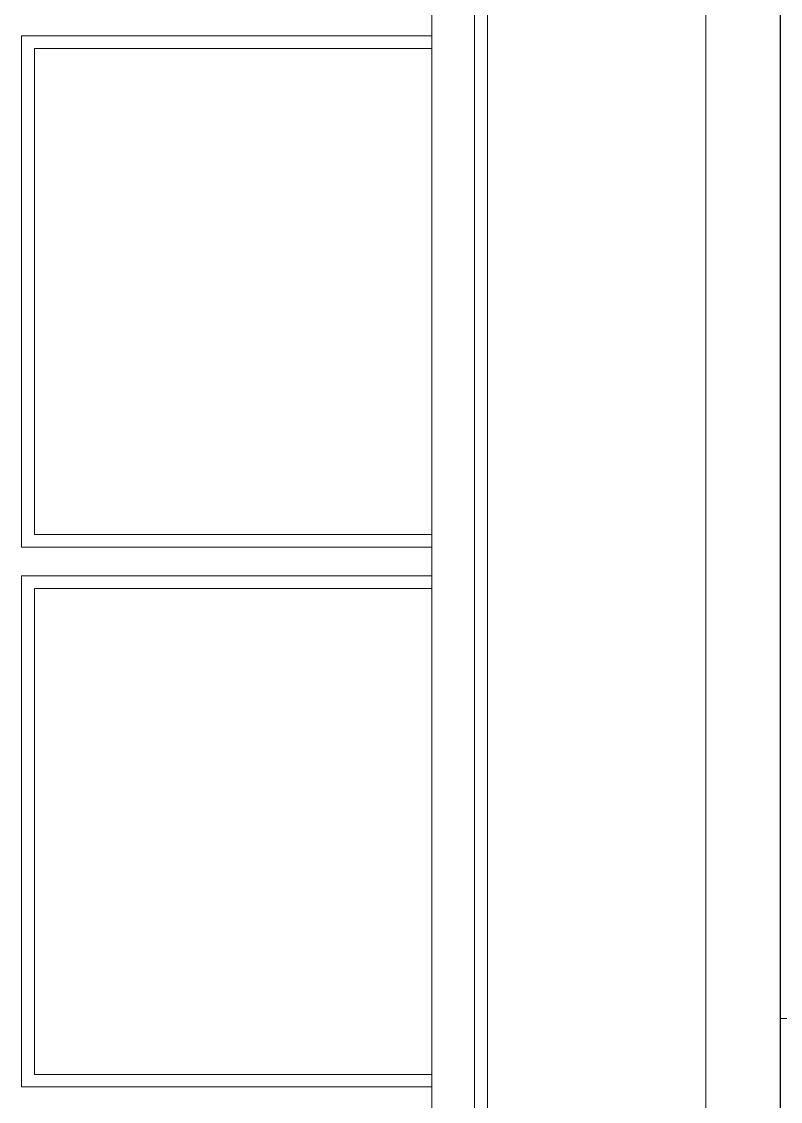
# Model space of a CAD drawing. Header units: inches. Extents: x -5058079 to -5054904, y -3262045 to -3259800.
# Drawn here: x -5056293.49 to -5056278.78, y -3261120.17 to -3261099.22 of the extents above; entities that cross this region are included whole.
import ezdxf

# ---------------------------------------------------------------- set-up
doc = ezdxf.new("R2010")
doc.units = ezdxf.units.IN
doc.header["$LTSCALE"] = 2
doc.header["$MEASUREMENT"] = 0
doc.linetypes.add('ACAD_ISO02W100', pattern=[15, 12, -3])
doc.layers.get('0').update_dxf_attribs({"linetype": 'CONTINUOUS'})
doc.layers.add('HATCH', color=60, linetype='ACAD_ISO02W100', lineweight=13)
doc.layers.add('window', color=4, linetype='CONTINUOUS', lineweight=13)

msp = doc.modelspace()

# ---------------------------------------------------------------- hatches: boundary and pattern name
at = {"layer": 'HATCH', "transparency": 33554661}
h = msp.add_hatch(dxfattribs=at)
h.set_pattern_fill('ANSI37', color=256, scale=200, angle=45)
h.set_pattern_definition([(90, (4551.21, -4543.582), (-25, 0), []), (180, (4551.21, -4543.582), (-4e-15, -25), [])])
h.paths.add_polyline_path([(-5056278.776, -3261145.578), (-5056134.352, -3261145.578), (-5056134.352, -3261038.578), (-5056116.352, -3261038.578), (-5056116.352, -3261033.578), (-5056134.352, -3261033.578), (-5056134.352, -3260926.578), (-5056116.352, -3260926.578), (-5056116.352, -3260921.578), (-5056134.352, -3260921.578), (-5056134.352, -3260883.578), (-5056278.776, -3260883.578)])

# ---------------------------------------------------------------- linework, layer by layer
at = {"ltscale": 0.5}
msp.add_line((-5056278.776, -3261145.578), (-5056278.776, -3260883.578), dxfattribs=at)
at = {"layer": 'window'}
for p, q in [((-5056278.776, -3261145.578), (-5056278.776, -3261061.578)), ((-5056280.222, -3261144.132), (-5056280.222, -3261063.16)), ((-5056284.452, -3261139.902), (-5056284.452, -3261067.264)), ((-5056284.704, -3261067.508), (-5056284.704, -3261139.65)), ((-5056285.532, -3261138.822), (-5056285.532, -3261068.311)), ((-5056293.488, -3261109.415), (-5056293.488, -3261099.497)), ((-5056293.488, -3261099.497), (-5056285.532, -3261099.497)), ((-5056293.236, -3261099.742), (-5056293.236, -3261109.171)), ((-5056293.236, -3261099.742), (-5056285.532, -3261099.742)), ((-5056293.236, -3261109.171), (-5056285.532, -3261109.171)), ((-5056285.532, -3261109.415), (-5056293.488, -3261109.415)), ((-5056293.488, -3261119.892), (-5056293.488, -3261109.974)), ((-5056293.488, -3261109.974), (-5056285.532, -3261109.974)), ((-5056293.236, -3261110.219), (-5056293.236, -3261119.648)), ((-5056293.236, -3261110.219), (-5056285.532, -3261110.219)), ((-5056293.236, -3261119.648), (-5056285.532, -3261119.648)), ((-5056285.532, -3261119.892), (-5056293.488, -3261119.892))]:
    msp.add_line(p, q, dxfattribs=at)

doc.saveas('drawing.dxf')
